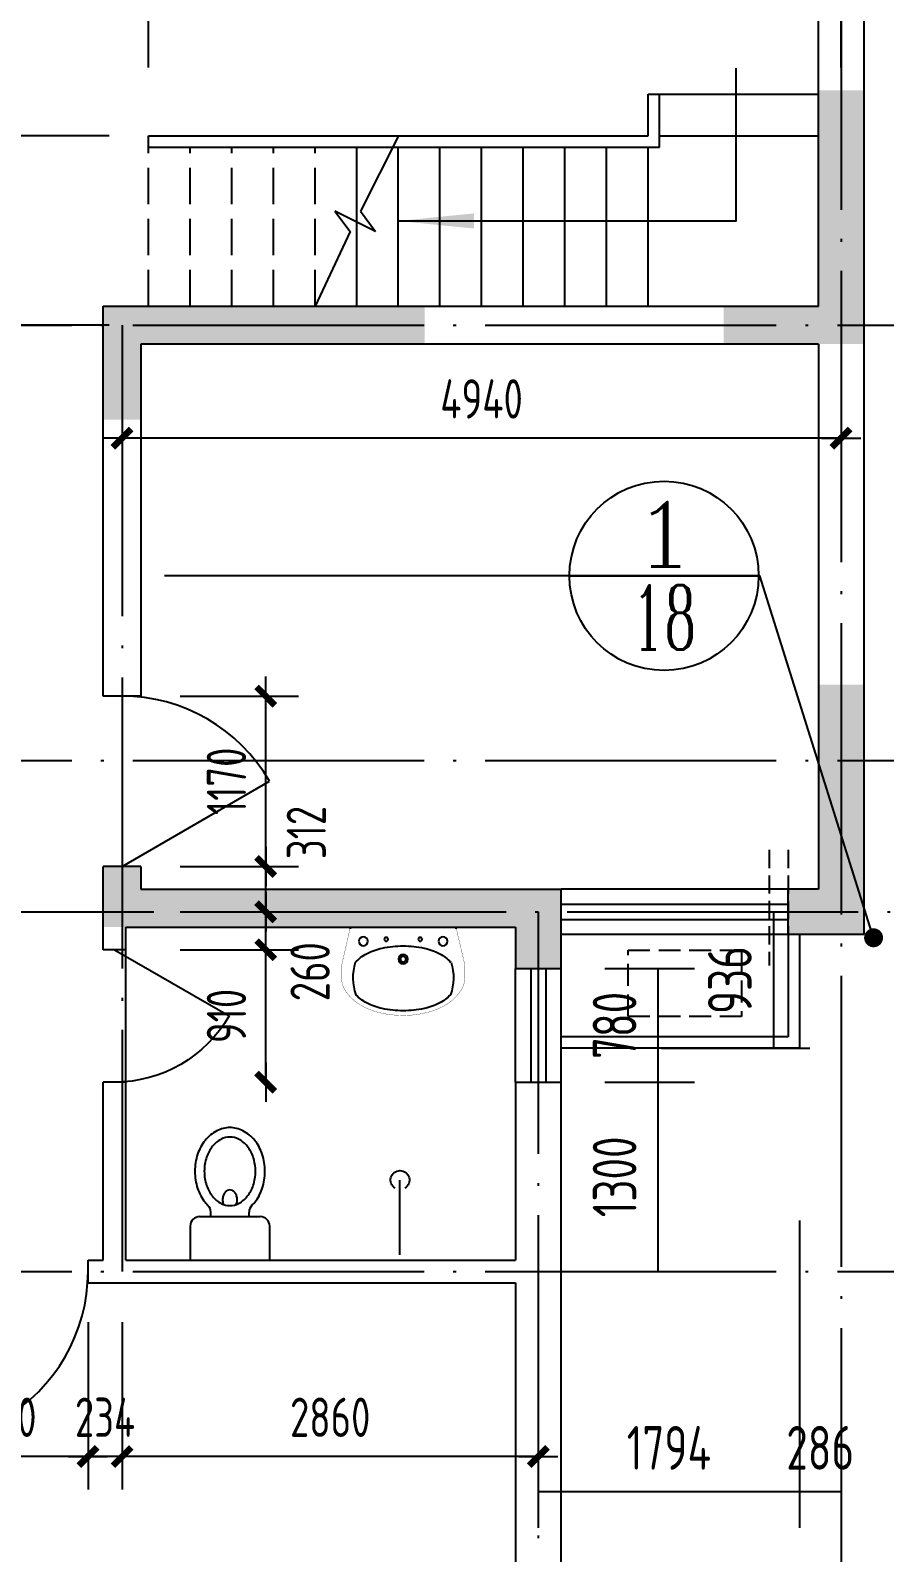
# Model space of a CAD drawing. Extents: x -726032 to 135930, y -151624 to 587044.
# Drawn here: x -344877 to -339008, y 466554 to 477007 of the extents above; entities that cross this region are included whole.
import ezdxf
from ezdxf.enums import TextEntityAlignment as Align

# ---------------------------------------------------------------- set-up
doc = ezdxf.new("R2010")
doc.units = 0
doc.header["$LTSCALE"] = 1000
doc.header["$MEASUREMENT"] = 0
doc.linetypes.add('DASH', pattern=[0.35, 0.25, -0.1])
doc.linetypes.add('DOTE', pattern=[2.42, 2, -0.2, 0.02, -0.2])
doc.layers.get('0').update_dxf_attribs({"linetype": 'CONTINUOUS'})
doc.layers.get('DEFPOINTS').update_dxf_attribs({"color": 1, "linetype": 'CONTINUOUS'})
for name, color, linetype in [('COLUMN', 170, 'CONTINUOUS'), ('DOTE', 8, 'DOTE'), ('GROUND', 45, 'CONTINUOUS'), ('LVTRY', 6, 'CONTINUOUS'), ('PUB_DIM', 245, 'CONTINUOUS'), ('ROOF', 4, 'CONTINUOUS'), ('STAIR', 42, 'CONTINUOUS'), ('WALL', 255, 'CONTINUOUS'), ('WINDOW', 155, 'CONTINUOUS'), ('WINDOW_TEXT', 7, 'CONTINUOUS'), ('引线', 213, 'CONTINUOUS'), ('空调', 245, 'CONTINUOUS')]:
    doc.layers.add(name, color=color, linetype=linetype)
doc.styles.add('COMP', font='COMPLEX', dxfattribs={"bigfont": 'hztxt'})
doc.styles.add('DIM_FONT', font='isocp.shx', dxfattribs={"width": 0.8})
doc.styles.add('SIMPLEX', font='SIMPLEX.SHX')
doc.dimstyles.new('DIMA', dxfattribs={"dimtxt": 300, "dimasz": 1, "dimexe": 250, "dimexo": 300, "dimgap": 150, "dimtad": 1, "dimdec": 0, "dimzin": 0, "dimdsep": 46, "dimtxsty": 'DIM_FONT', "dimcen": 0.09, "dimse1": 1, "dimclrt": 142, "dimadec": 0, "dimazin": 0, "dimtfac": 1, "dimtdec": 0, "dimtix": 1, "dimtmove": 2, "dimatfit": 3, "dimfxl": 1, "dimtolj": 1, "dimtzin": 0, "dimarcsym": 0})
doc.dimstyles.new('DIMB', dxfattribs={"dimtxt": 300, "dimasz": 1, "dimexe": 250, "dimexo": 300, "dimgap": 150, "dimtad": 1, "dimdec": 0, "dimzin": 0, "dimdsep": 46, "dimtxsty": 'DIM_FONT', "dimcen": 0.09, "dimse2": 1, "dimclrt": 142, "dimadec": 0, "dimazin": 0, "dimtfac": 1, "dimtdec": 0, "dimtix": 1, "dimtmove": 2, "dimatfit": 3, "dimfxl": 1, "dimtolj": 1, "dimtzin": 0, "dimarcsym": 0})
doc.dimstyles.new('DIMN', dxfattribs={"dimtxt": 300, "dimasz": 1, "dimexe": 250, "dimexo": 300, "dimgap": 150, "dimtad": 1, "dimdec": 0, "dimzin": 0, "dimdsep": 46, "dimtxsty": 'DIM_FONT', "dimcen": 0.09, "dimclrt": 142, "dimadec": 0, "dimazin": 0, "dimtfac": 1, "dimtdec": 0, "dimtix": 1, "dimtmove": 2, "dimatfit": 3, "dimfxl": 1, "dimtolj": 1, "dimtzin": 0, "dimarcsym": 0})

# ---------------------------------------------------------------- blocks, each defined once
blk = doc.blocks.new('*D3600')
at = {"layer": 'DEFPOINTS', "color": 0, "transparency": 16777216}
for p in [(-339593, 469135), (-339307, 469135), (-339307, 466973)]:
    blk.add_point(p, dxfattribs=at)
at = {"layer": 'PUB_DIM', "color": 0, "lineweight": -2, "transparency": 16777216}
for p, q in [((-339593, 468835), (-339593, 466723)), ((-339594, 466973), (-339595, 466973)), ((-339593, 466973), (-339307, 466973)), ((-339306, 466973), (-339305, 466973))]:
    blk.add_line(p, q, dxfattribs=at)
at = {"layer": 'PUB_DIM', "color": 0, "transparency": 16777216}
for points in [[(-339594, 466973), (-339594, 466973), (-339593, 466973)], [(-339306, 466973), (-339306, 466973), (-339307, 466973)]]:
    blk.add_solid(points, dxfattribs=at)
at = {"layer": 'PUB_DIM', "color": 142, "transparency": 16777216, "insert": (-339450, 467273), "char_height": 300, "attachment_point": 5, "style": 'DIM_FONT'}
blk.add_mtext('\\A1;286', dxfattribs=at)
blk = doc.blocks.new('_DIMX')
blk.add_line((-150, 0), (150, 0))
at = {"const_width": 50}
blk.add_lwpolyline([(-70, -70), (70, 70)], dxfattribs=at)
blk = doc.blocks.new('*D1848')
at = {"layer": 'DEFPOINTS', "color": 0, "transparency": 16777216}
for p in [(-344247, 468406), (-341387, 468406), (-344247, 467213)]:
    blk.add_point(p, dxfattribs=at)
at = {"layer": 'PUB_DIM', "color": 0, "lineweight": -2, "transparency": 16777216}
for p, q in [((-344247, 468136), (-344247, 466988)), ((-341388, 467213), (-344246, 467213))]:
    blk.add_line(p, q, dxfattribs=at)
at = {"layer": 'PUB_DIM', "color": 0, "lineweight": -2, "transparency": 16777216, "xscale": 0.9, "yscale": 0.9, "zscale": 0.9, "rotation": 180}
blk.add_blockref('_DIMX', (-344247, 467213), dxfattribs=at)
at = {"layer": 'PUB_DIM', "color": 0, "lineweight": -2, "transparency": 16777216, "xscale": 0.9, "yscale": 0.9, "zscale": 0.9}
blk.add_blockref('_DIMX', (-341387, 467213), dxfattribs=at)
at = {"layer": 'PUB_DIM', "color": 142, "transparency": 16777216, "insert": (-342817, 467483), "char_height": 270, "attachment_point": 5, "style": 'DIM_FONT'}
blk.add_mtext('\\A1;2860', dxfattribs=at)
blk = doc.blocks.new('M_E11')
for p, q in [((-280, -10), (-280, 0)), ((280, 0), (280, -10)), ((-250.5, -188.9), (-250.5, -185.7)), ((-247.8, -182.8), (-250.2, -184.9))]:
    blk.add_line(p, q)
at = {"const_width": 1.5}
for points in [[(-280, 0), (280, 0)], [(-325.7, -199.5), (-280, -5)], [(325.7, -203.7), (280, -5)]]:
    blk.add_lwpolyline(points, dxfattribs=at)
for points in [[(253, -188.3, 0.098208), (193.2, -140.8, 0.066287), (110.4, -111.4, 0.052428), (0, -99.8, 0.052428), (-110.4, -111.4, 0.066287), (-193.2, -140.8, 0.093876), (-250.8, -185.7, 0.171377)], [(-249.5, -357.7, 0.091341), (-193.2, -401.2, 0.066287), (-110.4, -430.6, 0.052428), (0, -442.2, 0.052428), (110.4, -430.6, 0.066287), (193.2, -401.2, 0.091756), (249.7, -357.5, 0.171377)]]:
    blk.add_lwpolyline(points, format="xyb")
for points in [[(-325.7, -199.5, 0.008223), (-325.7, -203.7, 0.149285)], [(-325.7, -265.7, 0.149285), (-304.4, -336.6, 0.107079), (-230.9, -407.7, 0.075625), (-131, -450.5, 0.062436), (-0.8, -467.3, 0.062436), (129.6, -451.5, 0.075625), (229.8, -409.6, 0.107079), (303.8, -339.1, 0.149285), (325.7, -268.3, 0.005205), (325.7, -265.7, 0.086596)]]:
    blk.add_lwpolyline(points, format="xyb", dxfattribs=at)
at = {"const_width": 1.5, "flags": 128}
for points in [[(-325.7, -203.7), (-325.7, -268.3)], [(325.7, -203.7), (325.7, -268.3)]]:
    blk.add_lwpolyline(points, dxfattribs=at)
at = {"flags": 128}
for points in [[(-253, -188.3, 0.172546), (-249.7, -357.5, 0.726395)], [(253, -188.3, -0.172546), (249.7, -357.5, -0.726395)]]:
    blk.add_lwpolyline(points, format="xyb", dxfattribs=at)
for centre, radius in [((-210, -75), 24), ((-210, -75), 24), ((-210, -75), 24), ((-90, -65), 10), ((90, -65), 10), ((210, -75), 24), ((0, -170), 25), ((0, -170), 15)]:
    blk.add_circle(centre, radius)
blk.add_arc((-249.5, -185.7), 1, 131.32236, 180)
at = {"width": 0.8, "flags": 9}
for tag in ['XSIZE', 'YSIZE']:
    blk.add_attdef(tag, (0, 0), '', height=0.5, dxfattribs=at)
blk = doc.blocks.new('_LV5')
for p, q in [((210.1, 0), (-210.1, 0)), ((-210.1, 0), (-210.1, -180)), ((210.1, -180), (210.1, 0)), ((160.1, -230), (-160.1, -230)), ((-101.4, -230), (-101.4, -254.3)), ((101.4, -230), (101.4, -254.1))]:
    blk.add_line(p, q)
blk.add_lwpolyline([(-135.1, -469.4, 0.080312), (-123, -544.2, 0.089014), (-91.8, -601.5, 0.104918), (-45.6, -639.3, 0.119812), (0.1, -650.4, 0.119812), (45.8, -639.3, 0.104918), (92, -601.5, 0.089014), (123.2, -544.2, 0.080312), (135.3, -469.4, 0.080312), (123.2, -394.6, 0.089014), (92, -337.3, 0.104918), (45.8, -299.5, 0.119812), (0.1, -288.4, 0.119812), (-45.6, -299.5, 0.104918), (-91.8, -337.3, 0.089014), (-123, -394.6, 0.080312)], format="xyb", close=True)
for points in [[(-38.7, -318.5, 0.073567), (-35.6, -339.5, 0.084454), (-27.4, -356, 0.10642), (-14.1, -367.8, 0.129709), (0, -371.5, 0.129709), (14.1, -367.8, 0.10642), (27.4, -356, 0.084454), (35.6, -339.5, 0.073567), (38.7, -318.5, 0.073567), (35.6, -297.5, 0.014016), (34.7, -294.6, 0.10642)], [(-34.7, -294.7, 0.013578), (-35.6, -297.5, 0.073567), (-38.7, -318.5, 0.073567)]]:
    blk.add_lwpolyline(points, format="xyb")
for centre, radius, start, end in [((-160.1, -180), 50, 180, 270), ((160.1, -180), 50, 270, 0), ((52.2, -452.8), 234.6, 141.28635, 161.63333), ((20.4, -427.3), 193.8, 134.81437, 141.28635), ((-151.4, -254.3), 50, 314.81437, 0), ((151.4, -254.1), 50, 180, 225.25549), ((-20.2, -427.3), 193.8, 38.71365, 45.25549), ((-52, -452.8), 234.6, 18.36667, 38.71365), ((102.3, -469.4), 287.4, 161.63333, 180), ((-102.1, -469.4), 287.4, 0, 18.36667), ((102.3, -469.4), 287.4, 180, 198.36667), ((-102.1, -469.4), 287.4, 341.63333, 0), ((52.2, -486), 234.6, 198.36667, 218.71365), ((-52, -486), 234.6, 321.28635, 341.63333), ((20.4, -511.6), 193.8, 218.71365, 242.67141), ((-20.2, -511.6), 193.8, 297.32859, 321.28635), ((0.1, -550.8), 149.6, 242.67141, 270), ((0.1, -550.8), 149.6, 270, 297.32859)]:
    blk.add_arc(centre, radius, start, end)
blk = doc.blocks.new('_LV10')
blk.add_line((0, -37), (0, -432))
blk.add_arc((0, -432), 50, 121.03319, 58.96681)
blk = doc.blocks.new('_ARROW')
blk.add_solid([(0, 0), (-1, 0.1), (-1, -0.1)])
blk = doc.blocks.new('_DBLK')
blk.add_line((-0.5, 0), (0, -0.866))
blk.add_arc((-0.5, 0), 1, 300, 0)
at = {"layer": 'WINDOW_TEXT', "style": 'SIMPLEX', "flags": 9}
blk.add_attdef('A', text='', height=1, dxfattribs=at).set_placement((0, 1.5), align=Align.MIDDLE)
blk = doc.blocks.new('*D1849')
at = {"layer": 'DEFPOINTS', "color": 0, "transparency": 16777216}
for p in [(-344117, 471266), (-343260, 471266), (-344117, 470954)]:
    blk.add_point(p, dxfattribs=at)
at = {"layer": 'PUB_DIM', "color": 0, "lineweight": -2, "transparency": 16777216}
for p, q in [((-343847, 471266), (-343035, 471266)), ((-343260, 470955), (-343260, 471265))]:
    blk.add_line(p, q, dxfattribs=at)
at = {"layer": 'PUB_DIM', "color": 0, "lineweight": -2, "transparency": 16777216, "xscale": 0.9, "yscale": 0.9, "zscale": 0.9}
for p, rotation in [((-343260, 471266), 90), ((-343260, 470954), 270)]:
    blk.add_blockref('_DIMX', p, dxfattribs=dict(at, rotation=rotation))
at = {"layer": 'PUB_DIM', "color": 142, "transparency": 16777216, "insert": (-342981, 471499), "char_height": 270, "attachment_point": 5, "rotation": 90, "style": 'DIM_FONT'}
blk.add_mtext('\\A1;312', dxfattribs=at)
blk = doc.blocks.new('*D1850')
at = {"layer": 'DEFPOINTS', "color": 0, "transparency": 16777216}
for p in [(-344117, 470954), (-343260, 470954), (-344117, 470694)]:
    blk.add_point(p, dxfattribs=at)
at = {"layer": 'PUB_DIM', "color": 0, "lineweight": -2, "transparency": 16777216}
for p, q in [((-343847, 470954), (-343035, 470954)), ((-343260, 470955), (-343260, 470956)), ((-343260, 470694), (-343260, 470954)), ((-343260, 470693), (-343260, 470692))]:
    blk.add_line(p, q, dxfattribs=at)
at = {"layer": 'PUB_DIM', "color": 0, "lineweight": -2, "transparency": 16777216, "xscale": 0.9, "yscale": 0.9, "zscale": 0.9}
for p, rotation in [((-343260, 470954), 270), ((-343260, 470694), 90)]:
    blk.add_blockref('_DIMX', p, dxfattribs=dict(at, rotation=rotation))
at = {"layer": 'PUB_DIM', "color": 142, "transparency": 16777216, "insert": (-342955, 470543), "char_height": 270, "attachment_point": 5, "rotation": 90, "style": 'DIM_FONT'}
blk.add_mtext('\\A1;260', dxfattribs=at)
blk = doc.blocks.new('*D1851')
at = {"layer": 'DEFPOINTS', "color": 0, "transparency": 16777216}
for p in [(-344117, 472436), (-343260, 472436), (-344117, 471266)]:
    blk.add_point(p, dxfattribs=at)
at = {"layer": 'PUB_DIM', "color": 0, "lineweight": -2, "transparency": 16777216}
for p, q in [((-343847, 472436), (-343035, 472436)), ((-343260, 471267), (-343260, 472435))]:
    blk.add_line(p, q, dxfattribs=at)
at = {"layer": 'PUB_DIM', "color": 0, "lineweight": -2, "transparency": 16777216, "xscale": 0.9, "yscale": 0.9, "zscale": 0.9}
for p, rotation in [((-343260, 472436), 90), ((-343260, 471266), 270)]:
    blk.add_blockref('_DIMX', p, dxfattribs=dict(at, rotation=rotation))
at = {"layer": 'PUB_DIM', "color": 142, "transparency": 16777216, "insert": (-343530, 471851), "char_height": 270, "attachment_point": 5, "rotation": 90, "style": 'DIM_FONT'}
blk.add_mtext('\\A1;1170', dxfattribs=at)
blk = doc.blocks.new('*D1852')
at = {"layer": 'DEFPOINTS', "color": 0, "transparency": 16777216}
for p in [(-344117, 470694), (-343260, 470694), (-344117, 469784)]:
    blk.add_point(p, dxfattribs=at)
at = {"layer": 'PUB_DIM', "color": 0, "lineweight": -2, "transparency": 16777216}
for p, q in [((-343847, 470694), (-343035, 470694)), ((-343260, 469785), (-343260, 470693))]:
    blk.add_line(p, q, dxfattribs=at)
at = {"layer": 'PUB_DIM', "color": 0, "lineweight": -2, "transparency": 16777216, "xscale": 0.9, "yscale": 0.9, "zscale": 0.9}
for p, rotation in [((-343260, 470694), 90), ((-343260, 469784), 270)]:
    blk.add_blockref('_DIMX', p, dxfattribs=dict(at, rotation=rotation))
at = {"layer": 'PUB_DIM', "color": 142, "transparency": 16777216, "insert": (-343530, 470239), "char_height": 270, "attachment_point": 5, "rotation": 90, "style": 'DIM_FONT'}
blk.add_mtext('\\A1;910', dxfattribs=at)
blk = doc.blocks.new('_WBLK')
for p, q in [((-0.5, 0.5), (0.5, 0.5)), ((0.5, 0.1667), (-0.5, 0.1667)), ((0.5, -0.1667), (-0.5, -0.1667)), ((-0.5, -0.5), (0.5, -0.5))]:
    blk.add_line(p, q)
at = {"layer": 'WINDOW_TEXT', "style": 'SIMPLEX', "flags": 9}
blk.add_attdef('A', text='', height=1, dxfattribs=at).set_placement((0, 1.5), align=Align.MIDDLE)
blk = doc.blocks.new('*D1858')
at = {"layer": 'DEFPOINTS', "color": 0, "transparency": 16777216}
for p in [(-345651, 468406), (-344481, 468406), (-345651, 467213)]:
    blk.add_point(p, dxfattribs=at)
at = {"layer": 'PUB_DIM', "color": 0, "lineweight": -2, "transparency": 16777216}
for p, q in [((-345651, 468136), (-345651, 466988)), ((-344482, 467213), (-345650, 467213))]:
    blk.add_line(p, q, dxfattribs=at)
at = {"layer": 'PUB_DIM', "color": 0, "lineweight": -2, "transparency": 16777216, "xscale": 0.9, "yscale": 0.9, "zscale": 0.9, "rotation": 180}
blk.add_blockref('_DIMX', (-345651, 467213), dxfattribs=at)
at = {"layer": 'PUB_DIM', "color": 0, "lineweight": -2, "transparency": 16777216, "xscale": 0.9, "yscale": 0.9, "zscale": 0.9}
blk.add_blockref('_DIMX', (-344481, 467213), dxfattribs=at)
at = {"layer": 'PUB_DIM', "color": 142, "transparency": 16777216, "insert": (-345066, 467483), "char_height": 270, "attachment_point": 5, "style": 'DIM_FONT'}
blk.add_mtext('\\A1;1170', dxfattribs=at)
blk = doc.blocks.new('*D1859')
at = {"layer": 'DEFPOINTS', "color": 0, "transparency": 16777216}
for p in [(-344481, 468406), (-344247, 468406), (-344481, 467213)]:
    blk.add_point(p, dxfattribs=at)
at = {"layer": 'PUB_DIM', "color": 0, "lineweight": -2, "transparency": 16777216}
for p, q in [((-344481, 468136), (-344481, 466988)), ((-344482, 467213), (-344483, 467213)), ((-344247, 467213), (-344481, 467213)), ((-344246, 467213), (-344245, 467213))]:
    blk.add_line(p, q, dxfattribs=at)
at = {"layer": 'PUB_DIM', "color": 0, "lineweight": -2, "transparency": 16777216, "xscale": 0.9, "yscale": 0.9, "zscale": 0.9}
blk.add_blockref('_DIMX', (-344481, 467213), dxfattribs=at)
at = {"layer": 'PUB_DIM', "color": 0, "lineweight": -2, "transparency": 16777216, "xscale": 0.9, "yscale": 0.9, "zscale": 0.9, "rotation": 180}
blk.add_blockref('_DIMX', (-344247, 467213), dxfattribs=at)
at = {"layer": 'PUB_DIM', "color": 142, "transparency": 16777216, "insert": (-344364, 467483), "char_height": 270, "attachment_point": 5, "style": 'DIM_FONT'}
blk.add_mtext('\\A1;234', dxfattribs=at)
blk = doc.blocks.new('*D638')
at = {"layer": 'DEFPOINTS', "color": 0, "transparency": 16777216}
for p in [(-344065, 476284), (-345028, 474984), (-344065, 474984)]:
    blk.add_point(p, dxfattribs=at)
at = {"layer": 'PUB_DIM', "color": 0, "lineweight": -2, "transparency": 16777216}
for p, q in [((-344335, 476284), (-345253, 476284)), ((-345028, 476283), (-345028, 474985)), ((-344335, 474984), (-345253, 474984))]:
    blk.add_line(p, q, dxfattribs=at)
at = {"layer": 'PUB_DIM', "color": 0, "lineweight": -2, "transparency": 16777216, "xscale": 0.9, "yscale": 0.9, "zscale": 0.9}
for p, rotation in [((-345028, 476284), 90), ((-345028, 474984), 270)]:
    blk.add_blockref('_DIMX', p, dxfattribs=dict(at, rotation=rotation))
at = {"layer": 'PUB_DIM', "color": 142, "transparency": 16777216, "insert": (-345298, 475634), "char_height": 270, "attachment_point": 5, "rotation": 90, "style": 'DIM_FONT'}
blk.add_mtext('\\A1;1300', dxfattribs=at)
blk = doc.blocks.new('*D639')
at = {"layer": 'DEFPOINTS', "color": 0, "transparency": 16777216}
for p in [(-344065, 477856), (-344065, 476484), (-339307, 476484)]:
    blk.add_point(p, dxfattribs=at)
at = {"layer": 'PUB_DIM', "color": 0, "lineweight": -2, "transparency": 16777216}
for p, q in [((-344065, 476754), (-344065, 478081)), ((-339307, 476754), (-339307, 478081)), ((-339308, 477856), (-344064, 477856))]:
    blk.add_line(p, q, dxfattribs=at)
at = {"layer": 'PUB_DIM', "color": 0, "lineweight": -2, "transparency": 16777216, "xscale": 0.9, "yscale": 0.9, "zscale": 0.9, "rotation": 180}
blk.add_blockref('_DIMX', (-344065, 477856), dxfattribs=at)
at = {"layer": 'PUB_DIM', "color": 0, "lineweight": -2, "transparency": 16777216, "xscale": 0.9, "yscale": 0.9, "zscale": 0.9}
blk.add_blockref('_DIMX', (-339307, 477856), dxfattribs=at)
at = {"layer": 'PUB_DIM', "color": 142, "transparency": 16777216, "insert": (-341686, 478126), "char_height": 270, "attachment_point": 5, "style": 'DIM_FONT'}
blk.add_mtext('\\A1;4758', dxfattribs=at)
blk = doc.blocks.new('*D1864')
at = {"layer": 'DEFPOINTS', "color": 0, "transparency": 16777216}
for p in [(-344247, 475144), (-339307, 475144), (-344247, 474207)]:
    blk.add_point(p, dxfattribs=at)
at = {"layer": 'PUB_DIM', "color": 0, "lineweight": -2, "transparency": 16777216}
for p, q in [((-344247, 474874), (-344247, 473982)), ((-339308, 474207), (-344246, 474207))]:
    blk.add_line(p, q, dxfattribs=at)
at = {"layer": 'PUB_DIM', "color": 0, "lineweight": -2, "transparency": 16777216, "xscale": 0.9, "yscale": 0.9, "zscale": 0.9, "rotation": 180}
blk.add_blockref('_DIMX', (-344247, 474207), dxfattribs=at)
at = {"layer": 'PUB_DIM', "color": 0, "lineweight": -2, "transparency": 16777216, "xscale": 0.9, "yscale": 0.9, "zscale": 0.9}
blk.add_blockref('_DIMX', (-339307, 474207), dxfattribs=at)
at = {"layer": 'PUB_DIM', "color": 142, "transparency": 16777216, "insert": (-341777, 474477), "char_height": 270, "attachment_point": 5, "style": 'DIM_FONT'}
blk.add_mtext('\\A1;4940', dxfattribs=at)
blk = doc.blocks.new('*D640')
at = {"layer": 'DEFPOINTS', "color": 0, "transparency": 16777216}
for p in [(-341231, 470564), (-340563, 470564), (-341231, 469784)]:
    blk.add_point(p, dxfattribs=at)
at = {"layer": 'PUB_DIM', "color": 0, "lineweight": -2, "transparency": 16777216}
for p, q in [((-340931, 470564), (-340313, 470564)), ((-340563, 469785), (-340563, 470563)), ((-340931, 469784), (-340313, 469784))]:
    blk.add_line(p, q, dxfattribs=at)
at = {"layer": 'PUB_DIM', "color": 0, "transparency": 16777216}
for points in [[(-340563, 470563), (-340562, 470563), (-340563, 470564)], [(-340563, 469785), (-340562, 469785), (-340563, 469784)]]:
    blk.add_solid(points, dxfattribs=at)
at = {"layer": 'PUB_DIM', "color": 142, "transparency": 16777216, "insert": (-340863, 470174), "char_height": 300, "attachment_point": 5, "rotation": 90, "style": 'DIM_FONT'}
blk.add_mtext('\\A1;780', dxfattribs=at)
blk = doc.blocks.new('*D1865')
at = {"layer": 'DEFPOINTS', "color": 0, "transparency": 16777216}
for p in [(-341231, 469784), (-340563, 469784), (-341231, 468484)]:
    blk.add_point(p, dxfattribs=at)
at = {"layer": 'PUB_DIM', "color": 0, "lineweight": -2, "transparency": 16777216}
for p, q in [((-340931, 469784), (-340313, 469784)), ((-340563, 468485), (-340563, 469783))]:
    blk.add_line(p, q, dxfattribs=at)
at = {"layer": 'PUB_DIM', "color": 0, "transparency": 16777216}
for points in [[(-340563, 469783), (-340562, 469783), (-340563, 469784)], [(-340563, 468485), (-340562, 468485), (-340563, 468484)]]:
    blk.add_solid(points, dxfattribs=at)
at = {"layer": 'PUB_DIM', "color": 142, "transparency": 16777216, "insert": (-340863, 469134), "char_height": 300, "attachment_point": 5, "rotation": 90, "style": 'DIM_FONT'}
blk.add_mtext('\\A1;1300', dxfattribs=at)
blk = doc.blocks.new('*D641')
at = {"layer": 'DEFPOINTS', "color": 0, "transparency": 16777216}
for p in [(-340841, 470954), (-340841, 470018), (-339771, 470018)]:
    blk.add_point(p, dxfattribs=at)
at = {"layer": 'PUB_DIM', "color": 0, "lineweight": -2, "transparency": 16777216}
for p, q in [((-340541, 470954), (-339521, 470954)), ((-339771, 470953), (-339771, 470019)), ((-340541, 470018), (-339521, 470018))]:
    blk.add_line(p, q, dxfattribs=at)
at = {"layer": 'PUB_DIM', "color": 0, "transparency": 16777216}
for points in [[(-339771, 470953), (-339771, 470953), (-339771, 470954)], [(-339771, 470019), (-339771, 470019), (-339771, 470018)]]:
    blk.add_solid(points, dxfattribs=at)
at = {"layer": 'PUB_DIM', "color": 142, "transparency": 16777216, "insert": (-340071, 470486), "char_height": 300, "attachment_point": 5, "rotation": 90, "style": 'DIM_FONT'}
blk.add_mtext('\\A1;936', dxfattribs=at)
blk = doc.blocks.new('*D642')
at = {"layer": 'DEFPOINTS', "color": 0, "transparency": 16777216}
for p in [(-341387, 469135), (-339593, 469135), (-339593, 466973)]:
    blk.add_point(p, dxfattribs=at)
at = {"layer": 'PUB_DIM', "color": 0, "lineweight": -2, "transparency": 16777216}
for p, q in [((-341387, 468835), (-341387, 466723)), ((-339593, 468835), (-339593, 466723)), ((-341386, 466973), (-339594, 466973))]:
    blk.add_line(p, q, dxfattribs=at)
at = {"layer": 'PUB_DIM', "color": 0, "transparency": 16777216}
for points in [[(-341386, 466973), (-341386, 466973), (-341387, 466973)], [(-339594, 466973), (-339594, 466973), (-339593, 466973)]]:
    blk.add_solid(points, dxfattribs=at)
at = {"layer": 'PUB_DIM', "color": 142, "transparency": 16777216, "insert": (-340490, 467273), "char_height": 300, "attachment_point": 5, "style": 'DIM_FONT'}
blk.add_mtext('\\A1;1794', dxfattribs=at)
blk = doc.blocks.new('_INDEX')
blk.add_line((-0.5, 0), (0.5, 0))
blk.add_circle((0, 0), 0.5)
at = {"style": 'COMP'}
for tag, width, p, p2 in [('1', 2.333333, (-0.17, 0.05), (0.17, 0.05)), ('-', 1.166667, (-0.17, -0.39), (0.17, -0.39))]:
    blk.add_attdef(tag, text='', height=0.34, dxfattribs=dict(at, width=width)).set_placement(p, p2, align=Align.FIT)

msp = doc.modelspace()

# ---------------------------------------------------------------- linework, layer by layer
at = {"layer": 'COLUMN'}
for points in [[(-339462.9, 475114), (-339462.9, 476596), (-339150.9, 474854), (-339150.9, 476596)], [(-344376.9, 475114), (-344376.9, 474334), (-344116.9, 474854), (-344116.9, 474334)], [(-344376.9, 475114), (-344116.9, 474854), (-342166.9, 475114), (-342166.9, 474854)], [(-340112.9, 475114), (-340112.9, 474854), (-339462.9, 475114), (-339150.9, 474854)], [(-339462.9, 472514), (-339462.9, 471110), (-339150.9, 472514), (-339150.9, 470798)], [(-344376.9, 471266), (-344376.9, 470850), (-344116.9, 471266), (-344116.9, 471110)], [(-344376.9, 470850), (-344116.9, 471110), (-341542.9, 470850), (-341230.9, 471110)], [(-341542.9, 470850), (-341542.9, 470564), (-341230.9, 471110), (-341230.9, 470564)], [(-339670.9, 471110), (-339670.9, 470798), (-339462.9, 471110), (-339150.9, 470798)]]:
    msp.add_solid(points, dxfattribs=at)
at = {"layer": 'DOTE'}
for p, q in [((-339306.9, 487455.9), (-339306.9, 459611.9)), ((-385312.2, 474984), (-315680.4, 474984)), ((-344246.9, 474984), (-344246.9, 468484)), ((-385312.2, 471994), (-315680.4, 471994)), ((-384748.6, 470954), (-315680.4, 470954)), ((-341386.9, 459611.9), (-341386.9, 470954)), ((-385312.2, 468484), (-315680.4, 468484))]:
    msp.add_line(p, q, dxfattribs=at)
at = {"layer": 'GROUND'}
msp.add_line((-344220.9, 469784), (-344220.9, 470694), dxfattribs=at)
at = {"layer": 'PUB_DIM'}
msp.add_lwpolyline([(-342348.9, 475699), (-340027.6, 475699), (-340027.6, 476747.9)], dxfattribs=at)
at = {"layer": 'ROOF'}
for p, q in [((-339670.9, 470798), (-339670.9, 470096)), ((-339592.9, 470798), (-339592.9, 470018)), ((-339670.9, 470096), (-341230.9, 470096)), ((-339592.9, 470018), (-341230.9, 470018))]:
    msp.add_line(p, q, dxfattribs=at)
at = {"layer": 'STAIR'}
for p, q in [((-340632.9, 476284), (-340632.9, 476570)), ((-340632.9, 476570), (-339462.9, 476570)), ((-340554.9, 476206), (-340554.9, 476570)), ((-344064.9, 476284), (-340632.9, 476284)), ((-342346.6, 476284), (-342609.6, 475766.3)), ((-340554.9, 476284), (-339462.9, 476284)), ((-344064.9, 476206), (-340554.9, 476206)), ((-342634.9, 475114), (-342634.9, 476206)), ((-342348.9, 475114), (-342348.9, 476206)), ((-342062.9, 475114), (-342062.9, 476206)), ((-341776.9, 475114), (-341776.9, 476206)), ((-341490.9, 475114), (-341490.9, 476206)), ((-341204.9, 475114), (-341204.9, 476206)), ((-340918.9, 475114), (-340918.9, 476206)), ((-340632.9, 475114), (-340632.9, 476206)), ((-342784, 475767.4), (-342680.2, 475627.2)), ((-342505.8, 475626.1), (-342784, 475767.4)), ((-342609.6, 475766.3), (-342505.8, 475626.1)), ((-342680.2, 475627.2), (-342920.9, 475114))]:
    msp.add_line(p, q, dxfattribs=at)
at = {"layer": 'STAIR', "linetype": 'DASH'}
for p, q in [((-344064.9, 475114), (-344064.9, 476284)), ((-343778.9, 475114), (-343778.9, 476206)), ((-343492.9, 475114), (-343492.9, 476206)), ((-343206.9, 475114), (-343206.9, 476206)), ((-342920.9, 475114), (-342920.9, 476206))]:
    msp.add_line(p, q, dxfattribs=at)
at = {"layer": 'WALL'}
for p, q in [((-339150.9, 480990), (-339150.9, 470798)), ((-339462.9, 475114), (-339462.9, 480678)), ((-344376.9, 472436), (-344376.9, 475114)), ((-344376.9, 475114), (-339462.9, 475114)), ((-344116.9, 474854), (-344116.9, 472436)), ((-339462.9, 474854), (-344116.9, 474854)), ((-339462.9, 474854), (-339462.9, 471110)), ((-344116.9, 472436), (-344376.9, 472436)), ((-344116.9, 471266), (-344376.9, 471266)), ((-344376.9, 470694), (-344376.9, 471266)), ((-344116.9, 471266), (-344116.9, 471110)), ((-344116.9, 471110), (-341230.9, 471110)), ((-341230.9, 470564), (-341230.9, 471110)), ((-339462.9, 471110), (-339670.9, 471110)), ((-339670.9, 470798), (-339670.9, 471110)), ((-344220.9, 470850), (-341542.9, 470850)), ((-344220.9, 470694), (-344220.9, 470850)), ((-341542.9, 470850), (-341542.9, 470564)), ((-339150.9, 470798), (-339670.9, 470798)), ((-344220.9, 470694), (-344376.9, 470694)), ((-341542.9, 470564), (-341230.9, 470564)), ((-344220.9, 469784), (-344376.9, 469784)), ((-344376.9, 468562), (-344376.9, 469784)), ((-344220.9, 468562), (-344220.9, 469784)), ((-341542.9, 469784), (-341230.9, 469784)), ((-341542.9, 469784), (-341542.9, 468562)), ((-344480.9, 468406), (-344480.9, 468562)), ((-344480.9, 468562), (-344376.9, 468562)), ((-344220.9, 468562), (-341542.9, 468562)), ((-344480.9, 468406), (-341542.9, 468406)), ((-341542.9, 468406), (-341542.9, 463310))]:
    msp.add_line(p, q, dxfattribs=at)
at = {"layer": 'WALL', "color": 255}
msp.add_line((-341230.9, 462998), (-341230.9, 469784), dxfattribs=at)
at = {"layer": '引线'}
msp.add_lwpolyline([(-339083.5, 470776.1), (-339865.9, 473261.9), (-343956.4, 473261.9)], dxfattribs=at)
at = {"layer": '引线', "const_width": 64.7}
msp.add_lwpolyline([(-339116.2, 470776.1, 1), (-339050.9, 470776.1, 1)], format="xyb", close=True, dxfattribs=at)
at = {"layer": '空调', "linetype": 'DASH', "ltscale": 0.5}
for p, q in [((-339800.9, 471379.9), (-339800.9, 470585.8)), ((-339670.9, 471379.9), (-339670.9, 470585.8))]:
    msp.add_line(p, q, dxfattribs=at)
at = {"layer": '空调', "linetype": 'DASH', "ltscale": 0.6}
msp.add_lwpolyline([(-339990, 470236.6), (-340770, 470236.6), (-340770, 470691.6), (-339990, 470691.6)], close=True, dxfattribs=at)

# ---------------------------------------------------------------- block references
at = {"layer": 'LVTRY', "xscale": -1.299999999999272, "yscale": 1.30000000000291, "zscale": 1.3}
msp.add_blockref('M_E11', (-342315.5, 470850), dxfattribs=at)
at = {"layer": 'LVTRY', "rotation": 180}
for name, p, xscale, yscale, zscale in [('_LV5', (-343505.9, 468562), 1.299999999999272, 1.299999999999272, 1.299999999999272), ('_LV10', (-342337.4, 468550.4), -1.299999999999272, 1.30000000000291, 1.3)]:
    msp.add_blockref(name, p, dxfattribs=dict(at, xscale=xscale, yscale=yscale, zscale=zscale))
at = {"layer": 'PUB_DIM', "xscale": -520, "yscale": 520, "zscale": 520}
msp.add_blockref('_ARROW', (-342348.9, 475699), dxfattribs=at)
at = {"layer": 'WINDOW'}
for name, p, xscale, yscale, zscale, rotation in [('_DBLK', (-344246.9, 471851), 1170, 1170, 1170, 90), ('_DBLK', (-344298.9, 470239), -910, 910, 910, 90), ('_WBLK', (-341386.9, 470174), -780, 312, 780, 270), ('_DBLK', (-345065.9, 468484), -1170, -1170, 1170, 180)]:
    msp.add_blockref(name, p, dxfattribs=dict(at, xscale=xscale, yscale=yscale, zscale=zscale, rotation=rotation))
at = {"layer": 'WINDOW', "xscale": -1560, "yscale": 312, "zscale": 1560}
msp.add_blockref('_WBLK', (-340450.9, 470954), dxfattribs=at)
at = {"layer": '引线'}
ref = msp.add_blockref('_INDEX', (-340523.3, 473261.9), dxfattribs=dict(at, xscale=1300, yscale=1300, zscale=1300))
ref.add_attrib('1', '1', dxfattribs={"layer": '0', "height": 442, "style": 'COMP', "width": 2.333333}).set_placement((-340744.3, 473326.9), (-340302.3, 473326.9), align=Align.FIT)
ref.add_attrib('-', '18', dxfattribs={"layer": '0', "height": 442, "style": 'COMP', "width": 0.724138}).set_placement((-340744.3, 472754.9), (-340302.3, 472754.9), align=Align.FIT)

# ---------------------------------------------------------------- dimensions: what is measured, and where the dimension line sits
at = {"layer": 'PUB_DIM'}
dim = msp.add_linear_dim(base=(-344064.9, 477856.3), p1=(-339306.9, 476483.7), p2=(-344064.9, 476483.7), dimstyle='DIMN', override={"dimscale": 0.9, "dimblk1": '_DIMX', "dimblk2": '_DIMX', "dimsah": 1}, dxfattribs=at)
dim.commit()
dim.dimension.update_dxf_attribs({"geometry": '*D639', "text_midpoint": (-341685.9, 478126.3)})
for base, p1, p2, angle, dimstyle, picture, middle in [((-345027.9, 474984), (-344064.9, 476284), (-344064.9, 474984), 270, 'DIMN', '*D638', (-345297.9, 475634)), ((-344246.9, 474207.1), (-339306.9, 475144.2), (-344246.9, 475144.2), 180, 'DIMA', '*D1864', (-341776.9, 474477.1))]:
    dim = msp.add_linear_dim(base=base, p1=p1, p2=p2, angle=angle, dimstyle=dimstyle, override={"dimscale": 0.9, "dimblk1": '_DIMX', "dimblk2": '_DIMX', "dimsah": 1}, dxfattribs=at)
    dim.commit()
    dim.dimension.update_dxf_attribs({"geometry": picture, "text_midpoint": middle})
for p1, p2, distance, picture, middle in [((-344116.9, 471266), (-344116.9, 472436), -857.1, '*D1851', (-343529.7, 471851)), ((-344116.9, 469784), (-344116.9, 470694), -857.1, '*D1852', (-343529.7, 470239)), ((-344480.9, 468406), (-345650.9, 468406), 1192.9, '*D1858', (-345065.9, 467483.1)), ((-344246.9, 468406), (-344480.9, 468406), 1192.9, '*D1859', (-344363.9, 467483.1)), ((-341386.9, 468406), (-344246.9, 468406), 1192.9, '*D1848', (-342816.9, 467483.1))]:
    dim = msp.add_aligned_dim(p1=p1, p2=p2, distance=distance, dimstyle='DIMA', override={"dimscale": 0.9, "dimblk1": '_DIMX', "dimblk2": '_DIMX', "dimsah": 1}, dxfattribs=at)
    dim.commit()
    dim.dimension.update_dxf_attribs({"geometry": picture, "text_midpoint": middle})
for base, p1, p2, picture, middle in [((-343259.7, 471266), (-344116.9, 470954), (-344116.9, 471266), '*D1849', (-342981, 471498.9)), ((-343259.7, 470954), (-344116.9, 470694), (-344116.9, 470954), '*D1850', (-342955.5, 470542.7))]:
    dim = msp.add_linear_dim(base=base, p1=p1, p2=p2, angle=90, dimstyle='DIMA', override={"dimscale": 0.9, "dimblk1": '_DIMX', "dimblk2": '_DIMX', "dimsah": 1}, dxfattribs=at)
    dim.commit()
    dim.dimension.update_dxf_attribs({"geometry": picture, "text_midpoint": middle, "dimtype": 161})
dim = msp.add_linear_dim(base=(-339770.8, 470018), p1=(-340841, 470954), p2=(-340841, 470018), angle=90, dimstyle='DIMN', dxfattribs=at)
dim.commit()
dim.dimension.update_dxf_attribs({"geometry": '*D641', "text_midpoint": (-340070.8, 470486)})
for p1, p2, dimstyle, picture, middle in [((-341230.9, 469784), (-341230.9, 470564), 'DIMN', '*D640', (-340862.6, 470174)), ((-341230.9, 468484), (-341230.9, 469784), 'DIMA', '*D1865', (-340862.6, 469134))]:
    dim = msp.add_aligned_dim(p1=p1, p2=p2, distance=-668.3, dimstyle=dimstyle, dxfattribs=at)
    dim.commit()
    dim.dimension.update_dxf_attribs({"geometry": picture, "text_midpoint": middle})
for base, p1, p2, dimstyle, picture, middle in [((-339592.9, 466972.9), (-341386.9, 469135.2), (-339592.9, 469135.2), 'DIMN', '*D642', (-340489.9, 467272.9)), ((-339306.9, 466972.9), (-339592.9, 469135.2), (-339306.9, 469135.2), 'DIMB', '*D3600', (-339449.9, 467272.9))]:
    dim = msp.add_linear_dim(base=base, p1=p1, p2=p2, dimstyle=dimstyle, dxfattribs=at)
    dim.commit()
    dim.dimension.update_dxf_attribs({"geometry": picture, "text_midpoint": middle})

doc.saveas('drawing.dxf')
